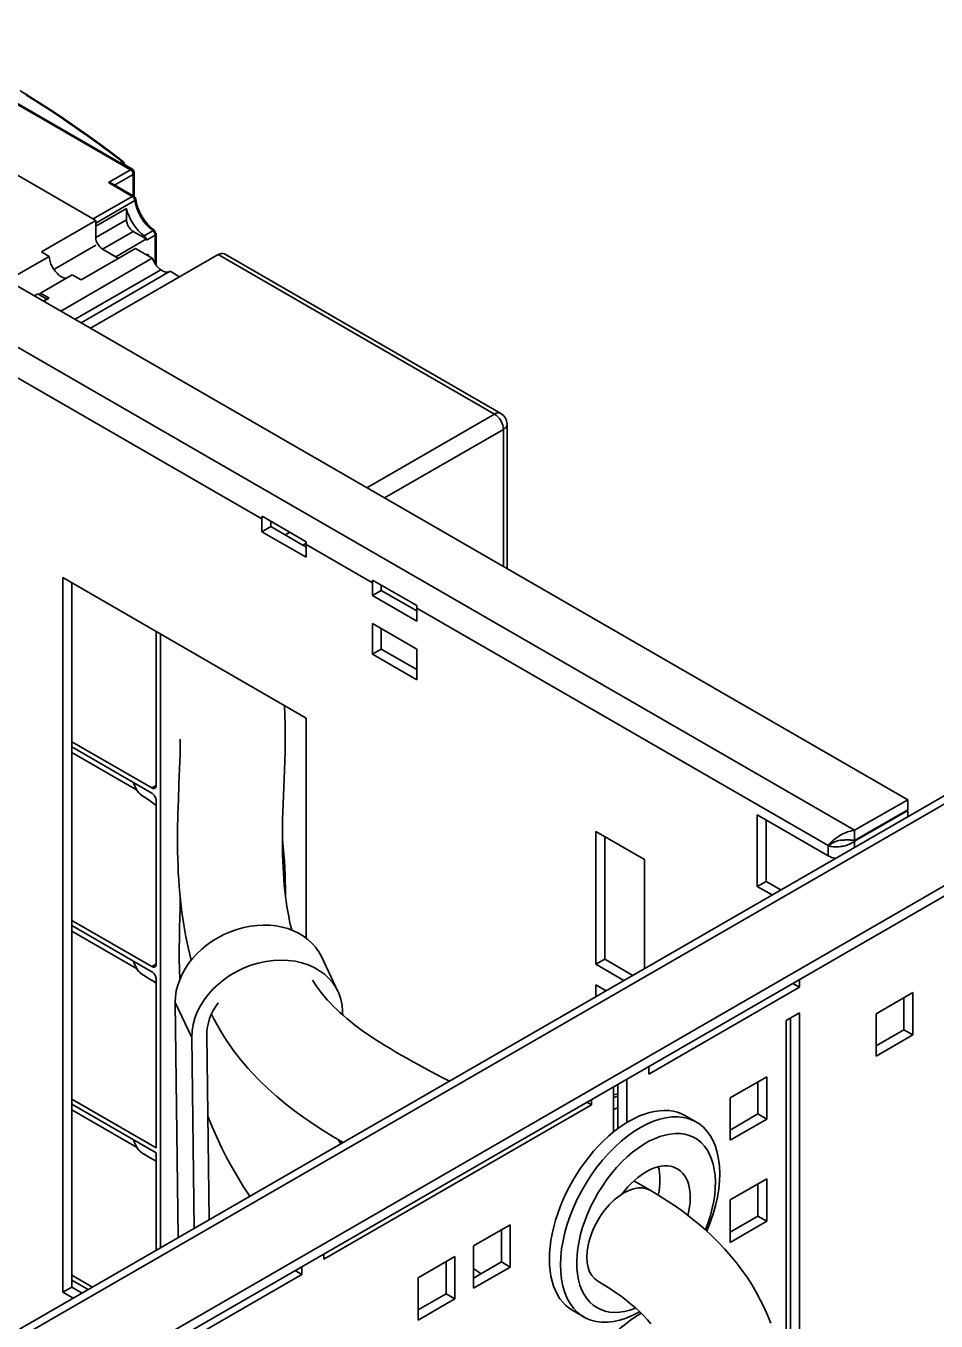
# Model space of a CAD drawing. Header units: millimetres. Extents: x -116965 to 323937, y 291661 to 566926.
# Drawn here: x -23633 to -23390.5, y 326051.8 to 326397.1 of the extents above; entities that cross this region are included whole.
import ezdxf

# ---------------------------------------------------------------- set-up
doc = ezdxf.new("R2010")
doc.units = ezdxf.units.MM
doc.layers.add('Visible Edges(Schneider)', color=7, linetype='Continuous', lineweight=35)
doc.layers.add('Visible Tangent Edges(Schneider)', color=7, linetype='Continuous', lineweight=35)

msp = doc.modelspace()

# ---------------------------------------------------------------- linework, layer by layer
at = {"layer": 'Visible Edges(Schneider)'}
for p, q in [((-23398.060624, 326190.781807), (-24107.524428, 326600.390925)), ((-23614.376481, 326345.202931), (-23714.78354, 326403.172973)), ((-23641.364766, 326379.908695), (-23604.713065, 326358.747826)), ((-23607.297546, 326360.887907), (-23607.824886, 326360.618121)), ((-23607.35145, 326360.496466), (-23604.763366, 326359.002235)), ((-23606.820188, 326360.475427), (-23606.820188, 326360.189741)), ((-23604.178547, 326357.822014), (-23604.178547, 326351.631744)), ((-23604.160149, 326357.957433), (-23604.160149, 326351.61887)), ((-23610.142706, 326355.078492), (-23604.242839, 326351.672202)), ((-23614.376481, 326343.708023), (-23606.190392, 326348.434264)), ((-23606.190392, 326345.370318), (-23606.190392, 326348.434264)), ((-23628.876198, 326336.831515), (-23614.376481, 326345.202931)), ((-23614.376481, 326340.62989), (-23614.376481, 326345.202931)), ((-23600.943952, 326340.300166), (-23604.422707, 326342.308626)), ((-23625.550936, 326332.151335), (-23614.381002, 326338.600298)), ((-23609.077745, 326335.538461), (-23600.887091, 326340.267337)), ((-23600.887091, 326340.267337), (-23600.943952, 326340.300166)), ((-23600.887091, 326340.267337), (-23600.887091, 326339.946545)), ((-23598.285991, 326341.64758), (-23598.285991, 326333.253581)), ((-23626.809036, 326335.638039), (-23635.294795, 326330.738768)), ((-23628.876198, 326336.831515), (-23626.809022, 326335.638031)), ((-23599.313515, 326335.145487), (-23623.709685, 326321.060353)), ((-23618.269596, 326329.346953), (-23603.76988, 326337.718368)), ((-23581.792343, 326336.118386), (-23615.791653, 326316.488875)), ((-23609.077745, 326335.538461), (-23612.613278, 326337.579703)), ((-23608.307142, 326335.098779), (-23612.608756, 326337.582313)), ((-23599.313515, 326335.145487), (-23603.76988, 326337.718368)), ((-23600.297835, 326335.844675), (-23600.769225, 326336.116821)), ((-23600.297835, 326335.713784), (-23600.297835, 326335.844675)), ((-23506.468721, 326293.758447), (-23580.125678, 326336.283483)), ((-23631.988703, 326332.647547), (-23631.988687, 326332.64755)), ((-23618.290127, 326317.93137), (-23594.519709, 326331.655229)), ((-23594.519709, 326331.655229), (-23592.064105, 326330.187981)), ((-23629.114778, 326325.809895), (-23620.629021, 326330.709168)), ((-23620.629021, 326330.709168), (-23618.269596, 326329.346953)), ((-23630.724099, 326325.110127), (-23629.843694, 326325.618429)), ((-23627.461875, 326324.243283), (-23629.843694, 326325.618429)), ((-23626.800155, 326324.473547), (-23629.114778, 326325.809895)), ((-23627.461875, 326324.243283), (-23628.342291, 326323.734989)), ((-23626.800155, 326324.473547), (-23628.210833, 326323.659092)), ((-23504.801706, 326252.408799), (-23504.80203, 326290.87171)), ((-23232.866841, 326281.607036), (-23634.739195, 326049.585925)), ((-23210.677327, 326270.390223), (-23612.549681, 326038.369112)), ((-23210.677327, 326267.668568), (-23612.549681, 326035.647456)), ((-23570.073823, 326266.336291), (-23558.28871, 326259.532152)), ((-23570.123274, 326262.225257), (-23570.123274, 326265.627327)), ((-23567.766251, 326263.586085), (-23570.123274, 326262.225257)), ((-23567.766251, 326265.004013), (-23567.766251, 326263.586085)), ((-23567.766251, 326263.586085), (-23558.338161, 326258.142775)), ((-23558.338161, 326255.421119), (-23570.123274, 326262.225257)), ((-23558.338161, 326258.823188), (-23558.338161, 326255.421119)), ((-23623.156283, 326059.46194), (-23623.156283, 326249.977809)), ((-23623.156283, 326249.977809), (-23558.338161, 326212.555049)), ((-23540.611041, 326249.325945), (-23528.825928, 326242.521807)), ((-23620.79926, 326248.616981), (-23620.79926, 326060.822767)), ((-23540.660491, 326245.214912), (-23540.660491, 326248.616981)), ((-23538.303469, 326246.57574), (-23540.660491, 326245.214912)), ((-23528.875378, 326238.410774), (-23540.660491, 326245.214912)), ((-23538.303469, 326247.993668), (-23538.303469, 326246.57574)), ((-23538.303469, 326246.57574), (-23528.875378, 326241.132429)), ((-23528.875378, 326241.812843), (-23528.875378, 326238.410774)), ((-23598.291117, 326194.592931), (-23598.291463, 326235.622098)), ((-23597.112952, 326234.941685), (-23597.111571, 326071.310243)), ((-23540.660491, 326229.565394), (-23540.660491, 326237.73036)), ((-23540.660491, 326237.73036), (-23528.875378, 326230.926222)), ((-23538.303469, 326236.369532), (-23538.303469, 326230.926222)), ((-23538.303469, 326230.926222), (-23540.660491, 326229.565394)), ((-23528.875378, 326222.761256), (-23540.660491, 326229.565394)), ((-23538.303469, 326230.926222), (-23528.875378, 326225.482911)), ((-23528.875378, 326230.926222), (-23528.875378, 326222.761256)), ((-23558.338161, 326212.555049), (-23558.338161, 326153.914545)), ((-23620.79926, 326206.226933), (-23599.469617, 326193.912498)), ((-23599.469605, 326192.551663), (-23620.79926, 326204.866105)), ((-23603.534467, 326193.412335), (-23620.79926, 326203.380106)), ((-23601.768136, 326191.657391), (-23601.650285, 326191.58935)), ((-23598.290715, 326146.963732), (-23598.291082, 326190.510428)), ((-23412.202759, 326182.616841), (-23398.060624, 326190.781807)), ((-23398.060624, 326190.781807), (-23398.060624, 326188.060151)), ((-23438.130008, 326167.647737), (-23438.130008, 326186.699324)), ((-23438.130008, 326186.699324), (-23419.273827, 326175.812703)), ((-23398.060624, 326188.060151), (-23412.202759, 326179.895186)), ((-23412.202759, 326179.759103), (-23398.060624, 326187.924069)), ((-23398.178475, 326187.99211), (-23398.060624, 326187.924069)), ((-23398.060624, 326187.924069), (-23398.060624, 326186.232361)), ((-23435.772986, 326185.338496), (-23435.772986, 326169.008564)), ((-23481.145671, 326146.895115), (-23481.145671, 326182.276634)), ((-23481.145671, 326182.276634), (-23468.182046, 326174.792082)), ((-23478.788648, 326180.915806), (-23478.788648, 326148.255943)), ((-23412.530366, 326179.948253), (-23412.20276, 326179.75911)), ((-23412.202759, 326182.616841), (-23412.202759, 326179.895186)), ((-23419.273827, 326178.534358), (-23417.989354, 326179.275949)), ((-23468.182046, 326174.792082), (-23468.182046, 326145.747739)), ((-23438.130008, 326167.647737), (-23435.772986, 326169.008564)), ((-23434.190073, 326165.373014), (-23438.130008, 326167.647737)), ((-23435.772986, 326169.008564), (-23431.83305, 326166.733842)), ((-23620.79926, 326158.597966), (-23599.469215, 326146.283298)), ((-23599.469203, 326144.922464), (-23620.79926, 326157.237138)), ((-23603.534519, 326145.782927), (-23620.79926, 326155.750817)), ((-23549.871613, 326139.632364), (-23554.264501, 326148.947442)), ((-23478.788648, 326148.255943), (-23481.145671, 326146.895115)), ((-23473.670202, 326142.579151), (-23481.145671, 326146.895115)), ((-23478.788648, 326148.255943), (-23471.313179, 326143.939979)), ((-23601.768214, 326144.027981), (-23601.650363, 326143.959939)), ((-23598.290302, 326097.973699), (-23598.290681, 326142.881229)), ((-23428.701918, 326141.792012), (-23426.934151, 326140.771391)), ((-23426.934151, 326142.812632), (-23426.934151, 326140.771391)), ((-23481.145671, 326138.263187), (-23481.145671, 326141.451805)), ((-23481.145671, 326141.451805), (-23478.384247, 326139.857496)), ((-23478.788648, 326140.090977), (-23478.788648, 326139.624015)), ((-23426.934151, 326140.771391), (-23467.003535, 326117.637321)), ((-23406.48698, 326133.729108), (-23396.705336, 326139.376543)), ((-23396.705336, 326139.376543), (-23396.705336, 326128.081673)), ((-23593.203122, 326136.698121), (-23592.407368, 326074.026216)), ((-23399.062358, 326129.442501), (-23399.062358, 326138.015715)), ((-23548.623151, 326134.308381), (-23548.611506, 326133.392404)), ((-23430.469685, 326131.926011), (-23426.934151, 326133.967253)), ((-23430.469685, 326035.987663), (-23430.469685, 326131.926011)), ((-23429.291173, 326039.389732), (-23429.291173, 326132.606425)), ((-23426.934151, 326133.967253), (-23426.934151, 326038.028905)), ((-23406.48698, 326122.434239), (-23406.48698, 326133.729108)), ((-23584.164696, 326078.785125), (-23584.791131, 326128.055471)), ((-23406.48698, 326125.155894), (-23399.062358, 326129.442501)), ((-23396.705336, 326128.081673), (-23406.48698, 326122.434239)), ((-23399.062358, 326129.442501), (-23396.705336, 326128.081673)), ((-23588.163863, 326076.476205), (-23588.810234, 326127.383042)), ((-23467.003535, 326117.637321), (-23467.003535, 326119.678563)), ((-23476.431625, 326102.200696), (-23476.431625, 326114.235252)), ((-23475.253114, 326103.111226), (-23475.253114, 326114.915666)), ((-23472.896092, 326116.276494), (-23472.896092, 326104.700007)), ((-23445.377853, 326111.275452), (-23435.596209, 326116.922887)), ((-23437.953231, 326106.988845), (-23437.953231, 326115.562059)), ((-23435.596209, 326116.922887), (-23435.596209, 326105.628017)), ((-23620.79926, 326110.968999), (-23598.290302, 326097.973699)), ((-23482.324182, 326110.833183), (-23482.324182, 326109.435764)), ((-23476.431625, 326112.070414), (-23475.253114, 326112.36664)), ((-23445.377853, 326099.980583), (-23445.377853, 326111.275452)), ((-23598.29029, 326096.612864), (-23620.79926, 326109.608171)), ((-23603.534489, 326098.154218), (-23620.79926, 326108.122038)), ((-23482.324182, 326109.435764), (-23553.624116, 326068.270728)), ((-23483.534382, 326110.134474), (-23482.324182, 326109.435764)), ((-23454.360558, 326104.834496), (-23457.306836, 326106.53553)), ((-23445.377853, 326102.702238), (-23437.953231, 326106.988845)), ((-23435.596209, 326105.628017), (-23445.377853, 326099.980583)), ((-23437.953231, 326106.988845), (-23435.596209, 326105.628017)), ((-23549.819755, 326100.149502), (-23549.059313, 326099.053262)), ((-23601.768168, 326096.399273), (-23601.650317, 326096.331232)), ((-23598.290071, 326070.629836), (-23598.29029, 326096.612864)), ((-23471.027712, 326089.143294), (-23466.68474, 326086.635878)), ((-23445.377853, 326084.058899), (-23435.596209, 326089.706334)), ((-23437.953231, 326079.772292), (-23437.953231, 326088.345506)), ((-23435.596209, 326089.706334), (-23435.596209, 326078.411465)), ((-23445.377853, 326072.76403), (-23445.377853, 326084.058899)), ((-23445.377853, 326075.485685), (-23437.953231, 326079.772292)), ((-23437.953231, 326079.772292), (-23435.596209, 326078.411465)), ((-23513.731508, 326071.811451), (-23503.949864, 326077.458885)), ((-23506.306887, 326067.524844), (-23506.306887, 326076.098058)), ((-23503.949864, 326077.458885), (-23503.949864, 326066.164016)), ((-23435.596209, 326078.411465), (-23445.377853, 326072.76403)), ((-23553.624116, 326068.270728), (-23553.624116, 326069.668147)), ((-23513.731508, 326060.516581), (-23513.731508, 326071.811451)), ((-23559.516672, 326066.266078), (-23559.516672, 326064.224837)), ((-23528.462899, 326063.306278), (-23518.681256, 326068.953713)), ((-23521.038278, 326059.019671), (-23521.038278, 326067.592885)), ((-23518.681256, 326068.953713), (-23518.681256, 326057.658843)), ((-23513.73151, 326065.818731), (-23511.710597, 326064.405039)), ((-23513.731508, 326063.238237), (-23506.306887, 326067.524844)), ((-23503.949864, 326066.164016), (-23513.731508, 326060.516581)), ((-23506.306887, 326067.524844), (-23503.949864, 326066.164016)), ((-23559.516672, 326064.224837), (-23627.870328, 326024.760835)), ((-23620.79926, 326064.020445), (-23615.268512, 326060.827329)), ((-23616.447035, 326060.146908), (-23620.79926, 326062.659617)), ((-23561.284439, 326065.245457), (-23559.516672, 326064.224837)), ((-23528.462899, 326052.011409), (-23528.462899, 326063.306278)), ((-23620.79926, 326060.822767), (-23623.156283, 326059.46194)), ((-23620.394859, 326057.867631), (-23623.156283, 326059.46194)), ((-23620.79926, 326060.822767), (-23618.037836, 326059.228459)), ((-23528.462899, 326054.733064), (-23521.038278, 326059.019671)), ((-23521.038278, 326059.019671), (-23518.681256, 326057.658843)), ((-23518.681256, 326057.658843), (-23528.462899, 326052.011409)), ((-23484.360558, 326052.872972), (-23487.306836, 326054.574006))]:
    msp.add_line(p, q, dxfattribs=at)
at = {"layer": 'Visible Edges(Schneider)', "flags": 128}
for points in [[(-23634.490328, 326379.842244), (-23634.05374, 326379.494474), (-23633.615973, 326379.195755), (-23633.184577, 326378.950225), (-23632.765881, 326378.760876)], [(-23632.726474, 326378.741752), (-23632.734716, 326378.746666), (-23632.743204, 326378.75121), (-23632.751943, 326378.755386), (-23632.760939, 326378.759184), (-23632.770194, 326378.762601), (-23632.779719, 326378.76564), (-23632.789506, 326378.7683), (-23632.799572, 326378.770575), (-23632.809938, 326378.772407), (-23632.820617, 326378.773731), (-23632.831579, 326378.774558), (-23632.842797, 326378.77489), (-23632.854249, 326378.77472), (-23632.865898, 326378.774061), (-23632.877724, 326378.772914), (-23632.889697, 326378.771281), (-23632.901789, 326378.769165), (-23632.913977, 326378.766565), (-23632.926221, 326378.763499), (-23632.938511, 326378.759946), (-23632.950806, 326378.755929), (-23632.963083, 326378.751447), (-23632.975314, 326378.746498), (-23632.987471, 326378.741084)], [(-23632.726668, 326378.74139), (-23629.340329, 326376.584253), (-23626.002177, 326374.404525), (-23622.712762, 326372.202548), (-23619.472616, 326369.978689), (-23616.282276, 326367.733309), (-23613.142263, 326365.466768), (-23610.053087, 326363.179431), (-23607.015266, 326360.871674)], [(-23607.558682, 326360.580349), (-23607.568823, 326360.583043), (-23607.578975, 326360.585621), (-23607.589154, 326360.588092), (-23607.599365, 326360.590451), (-23607.609627, 326360.592709), (-23607.619941, 326360.594874), (-23607.630318, 326360.596946), (-23607.640773, 326360.598933), (-23607.651315, 326360.600834), (-23607.661953, 326360.602655), (-23607.672692, 326360.60439), (-23607.683547, 326360.606037), (-23607.694527, 326360.607594), (-23607.705634, 326360.609069), (-23607.716888, 326360.61044), (-23607.728292, 326360.611723), (-23607.739855, 326360.612902), (-23607.751574, 326360.613984), (-23607.763443, 326360.614964), (-23607.775458, 326360.615834), (-23607.787613, 326360.61659), (-23607.799906, 326360.617224), (-23607.812336, 326360.617737), (-23607.824887, 326360.618118)], [(-23607.35141, 326360.496538), (-23607.358696, 326360.500679), (-23607.366102, 326360.504774), (-23607.37363, 326360.508821), (-23607.381278, 326360.512815), (-23607.389055, 326360.516754), (-23607.396954, 326360.520646), (-23607.404978, 326360.524481), (-23607.413127, 326360.528264), (-23607.421402, 326360.531997), (-23607.429797, 326360.535669), (-23607.438314, 326360.539289), (-23607.446945, 326360.542845), (-23607.455692, 326360.546344), (-23607.464546, 326360.549775), (-23607.473512, 326360.553147), (-23607.482585, 326360.556452), (-23607.491764, 326360.559688), (-23607.501037, 326360.562861), (-23607.510416, 326360.56596), (-23607.519885, 326360.568987), (-23607.529452, 326360.571941), (-23607.539104, 326360.57482), (-23607.548851, 326360.577625), (-23607.558682, 326360.580349)], [(-23604.763374, 326359.002237), (-23604.521462, 326358.810574), (-23604.330394, 326358.555285), (-23604.205035, 326358.262253), (-23604.16016, 326357.957437)], [(-23604.178547, 326357.822013), (-23604.222023, 326358.116664), (-23604.324682, 326358.354853), (-23604.479625, 326358.562849), (-23604.713065, 326358.747824)], [(-23611.022285, 326355.304482), (-23610.979312, 326355.302941), (-23610.936761, 326355.300605), (-23610.894642, 326355.297487), (-23610.852984, 326355.293604), (-23610.811804, 326355.288971), (-23610.771115, 326355.283609), (-23610.730935, 326355.277535), (-23610.691292, 326355.270766), (-23610.652194, 326355.263312), (-23610.613657, 326355.255196), (-23610.575708, 326355.246439), (-23610.538361, 326355.237043), (-23610.501637, 326355.227034), (-23610.46555, 326355.216426), (-23610.430108, 326355.20521), (-23610.395331, 326355.193411), (-23610.361231, 326355.181024), (-23610.32782, 326355.168061), (-23610.295123, 326355.154523), (-23610.263136, 326355.140423), (-23610.231891, 326355.125758), (-23610.201391, 326355.110549), (-23610.171655, 326355.094796), (-23610.142697, 326355.078505)], [(-23603.71691, 326350.877344), (-23603.77827, 326351.119138), (-23603.881777, 326351.324068), (-23604.029072, 326351.507448), (-23604.242841, 326351.672202)], [(-23598.741469, 326342.522662), (-23599.188018, 326342.860947), (-23599.631088, 326343.239543), (-23600.066948, 326343.655863), (-23600.491889, 326344.107195), (-23600.902591, 326344.590205), (-23601.295894, 326345.10137), (-23601.668646, 326345.637119), (-23602.018072, 326346.193545), (-23602.341686, 326346.766515), (-23602.637023, 326347.351897), (-23602.901925, 326347.945378), (-23603.134693, 326348.542506), (-23603.3337, 326349.138803), (-23603.497527, 326349.729753), (-23603.625468, 326350.310782), (-23603.71691, 326350.877344)], [(-23598.530072, 326341.987786), (-23598.530662, 326341.997328), (-23598.531589, 326342.006753), (-23598.532864, 326342.016094), (-23598.534489, 326342.025344), (-23598.536478, 326342.034526), (-23598.538827, 326342.043643), (-23598.541558, 326342.052714), (-23598.544666, 326342.061737), (-23598.548167, 326342.070734), (-23598.552027, 326342.07966), (-23598.556236, 326342.088494), (-23598.560771, 326342.097206), (-23598.565599, 326342.105748), (-23598.570707, 326342.114103), (-23598.576062, 326342.122217), (-23598.581654, 326342.130079), (-23598.587453, 326342.137645), (-23598.593466, 326342.144932), (-23598.599704, 326342.15194), (-23598.606172, 326342.158692), (-23598.612882, 326342.165194), (-23598.619833, 326342.171452), (-23598.627037, 326342.17748), (-23598.6345, 326342.183294)], [(-23627.514951, 326324.060855), (-23627.51263, 326324.068314), (-23627.510315, 326324.075783), (-23627.508011, 326324.083258), (-23627.505718, 326324.090753), (-23627.503436, 326324.09826), (-23627.501161, 326324.105778), (-23627.498896, 326324.113308), (-23627.496642, 326324.120858), (-23627.494395, 326324.128411), (-23627.492158, 326324.135977), (-23627.489933, 326324.143563), (-23627.487718, 326324.151155), (-23627.48551, 326324.158763), (-23627.483313, 326324.166384), (-23627.481127, 326324.174018), (-23627.478946, 326324.181662), (-23627.476777, 326324.189319), (-23627.474619, 326324.196989), (-23627.472473, 326324.204672), (-23627.470332, 326324.212371), (-23627.468202, 326324.220077), (-23627.466083, 326324.227802), (-23627.463976, 326324.23554), (-23627.461874, 326324.243281)], [(-23564.088182, 326215.874799), (-23563.986378, 326213.348074), (-23563.928171, 326210.840044), (-23563.908086, 326208.354335), (-23563.920618, 326205.894647), (-23563.960191, 326203.46451), (-23564.021332, 326201.06755), (-23564.098489, 326198.707337), (-23564.186154, 326196.387518), (-23564.278844, 326194.111727), (-23564.370937, 326191.883466), (-23564.456995, 326189.706449), (-23564.53114, 326187.588533), (-23564.589831, 326185.537784), (-23564.632079, 326183.55088), (-23564.656884, 326181.624141), (-23564.663245, 326179.753888), (-23564.650185, 326177.936533), (-23564.616794, 326176.168448), (-23564.562025, 326174.445929), (-23564.486363, 326172.768072), (-23564.391426, 326171.136437), (-23564.277562, 326169.550302), (-23564.145098, 326168.009012), (-23563.994538, 326166.511964), (-23563.826085, 326165.058417), (-23563.640234, 326163.647775), (-23563.437323, 326162.279428), (-23563.217822, 326160.952688), (-23562.982159, 326159.666686), (-23562.730717, 326158.420369), (-23562.463899, 326157.212675), (-23562.182043, 326156.042526)], [(-23591.873869, 326206.942051), (-23591.941068, 326203.001849), (-23592.064395, 326198.989217), (-23592.217562, 326194.932622), (-23592.37436, 326190.86059), (-23592.508578, 326186.801698), (-23592.593973, 326182.784388), (-23592.610202, 326180.800254), (-23592.605549, 326178.839338), (-23592.581093, 326176.907505), (-23592.536676, 326175.004431), (-23592.472118, 326173.129389), (-23592.387285, 326171.281886), (-23592.281929, 326169.461235), (-23592.155893, 326167.666954), (-23592.00902, 326165.898357), (-23591.841174, 326164.15495), (-23591.652064, 326162.436019), (-23591.441622, 326160.74098), (-23591.209488, 326159.069263), (-23590.955416, 326157.420334), (-23590.67918, 326155.793961), (-23590.380533, 326154.189923), (-23590.05934, 326152.607883), (-23589.715287, 326151.047554), (-23589.348216, 326149.508665), (-23588.957903, 326147.990982)], [(-23601.650274, 326191.589368), (-23600.674333, 326190.99593), (-23599.795172, 326190.401745), (-23599.003744, 326189.806483), (-23598.291069, 326189.209825)], [(-23564.663493, 326180.103992), (-23564.431348, 326178.177084), (-23564.250217, 326176.272011), (-23564.113223, 326174.39124), (-23564.011284, 326172.538247), (-23563.939342, 326170.714293), (-23563.894003, 326168.919416), (-23563.871919, 326167.15368), (-23563.869794, 326165.417118)], [(-23419.273827, 326178.534363), (-23419.118576, 326178.721112), (-23418.948307, 326178.915307), (-23418.762935, 326179.115945), (-23418.562518, 326179.321902), (-23418.347959, 326179.531279), (-23418.119582, 326179.742827), (-23417.877559, 326179.95554), (-23417.622069, 326180.168329), (-23417.353283, 326180.380163), (-23417.071375, 326180.58998), (-23416.776717, 326180.796613), (-23416.471259, 326180.997886), (-23416.155808, 326181.19254), (-23415.830803, 326181.379649), (-23415.49668, 326181.558261), (-23415.153874, 326181.727399), (-23414.80282, 326181.886163), (-23414.44408, 326182.03351), (-23414.079576, 326182.167996), (-23413.71027, 326182.288659), (-23413.336737, 326182.394733), (-23412.96037, 326182.48525), (-23412.582186, 326182.559504), (-23412.20276, 326182.616835)], [(-23412.20276, 326179.75911), (-23412.441996, 326179.578626), (-23412.694838, 326179.407847), (-23412.960406, 326179.247034), (-23413.237826, 326179.09647), (-23413.526217, 326178.956443), (-23413.824706, 326178.827208), (-23414.131513, 326178.709412), (-23414.444528, 326178.603604), (-23414.762713, 326178.509824), (-23415.085033, 326178.428134), (-23415.410453, 326178.358597), (-23415.737939, 326178.301278), (-23416.06562, 326178.256338), (-23416.391167, 326178.223833), (-23416.713533, 326178.203611), (-23417.031686, 326178.195471), (-23417.344595, 326178.199236), (-23417.651228, 326178.21473), (-23417.949912, 326178.241724), (-23418.238479, 326178.279757), (-23418.516028, 326178.328428), (-23418.781684, 326178.387343), (-23419.034575, 326178.456111), (-23419.273827, 326178.534363)], [(-23415.929824, 326179.958456), (-23416.474171, 326179.874821), (-23417.006923, 326179.725674), (-23417.515639, 326179.521301), (-23417.989354, 326179.275954)], [(-23415.929827, 326179.95854), (-23415.922575, 326179.959151), (-23415.915304, 326179.959765), (-23415.908015, 326179.96038), (-23415.900709, 326179.960996), (-23415.893383, 326179.961613), (-23415.886039, 326179.962232), (-23415.878676, 326179.962826), (-23415.871295, 326179.963448), (-23415.863896, 326179.964044), (-23415.856477, 326179.964668), (-23415.84904, 326179.965267), (-23415.841585, 326179.965867), (-23415.834111, 326179.966469), (-23415.826618, 326179.967071), (-23415.819105, 326179.967649), (-23415.811575, 326179.968254), (-23415.804025, 326179.968861), (-23415.796456, 326179.969442), (-23415.788867, 326179.970025), (-23415.781259, 326179.970633), (-23415.77363, 326179.971217), (-23415.765981, 326179.9718), (-23415.758311, 326179.972359), (-23415.750619, 326179.972944)], [(-23412.20276, 326179.895196), (-23412.361677, 326179.922422), (-23412.520204, 326179.946784), (-23412.678307, 326179.968338), (-23412.835959, 326179.987217), (-23412.993127, 326180.003505), (-23413.149783, 326180.017308), (-23413.305894, 326180.028708), (-23413.461434, 326180.037839), (-23413.616258, 326180.044786), (-23413.769686, 326180.049654), (-23413.9216, 326180.052545), (-23414.071989, 326180.053605), (-23414.220839, 326180.052984), (-23414.368138, 326180.050805), (-23414.513874, 326180.047187), (-23414.658032, 326180.042307), (-23414.800603, 326180.036235), (-23414.94157, 326180.02917), (-23415.080925, 326180.021182), (-23415.218654, 326180.012472), (-23415.354741, 326180.00311), (-23415.489003, 326179.993292), (-23415.620966, 326179.983186), (-23415.750619, 326179.972944)], [(-23591.868092, 326164.418848), (-23591.917578, 326161.883006), (-23591.981607, 326159.270452), (-23592.048008, 326156.597246), (-23592.104642, 326153.879428), (-23592.139416, 326151.133065), (-23592.140136, 326148.374127), (-23592.094662, 326145.618654), (-23591.990857, 326142.882739)], [(-23601.650342, 326143.959947), (-23600.719166, 326143.411418), (-23599.849693, 326142.877775), (-23599.040631, 326142.359815), (-23598.290653, 326141.858409)], [(-23556.665504, 326142.692354), (-23555.420857, 326140.837596), (-23554.075305, 326139.059525), (-23552.617811, 326137.342606), (-23551.84368, 326136.502302), (-23551.037473, 326135.671615), (-23550.197795, 326134.848546), (-23549.323343, 326134.031278), (-23548.412702, 326133.217877), (-23547.464364, 326132.407475), (-23546.477588, 326131.599771), (-23545.452082, 326130.793898), (-23544.387419, 326129.989218), (-23543.283307, 326129.184915), (-23542.13934, 326128.380314), (-23540.955182, 326127.574622), (-23539.730496, 326126.767074), (-23538.464922, 326125.95697), (-23537.158077, 326125.143596), (-23535.80985, 326124.326211), (-23534.420802, 326123.504284), (-23532.991293, 326122.676932), (-23531.521639, 326121.843117), (-23530.012197, 326121.002035), (-23528.463283, 326120.152725), (-23526.875235, 326119.294265), (-23525.248389, 326118.42576), (-23523.583083, 326117.546315), (-23521.879653, 326116.654931), (-23520.138415, 326115.750698)], [(-23583.566028, 326133.597986), (-23582.819995, 326132.148579), (-23582.044561, 326130.726011), (-23581.240084, 326129.330436), (-23580.406835, 326127.962115), (-23579.545151, 326126.621112), (-23578.655549, 326125.307856), (-23577.739378, 326124.022814), (-23576.797492, 326122.765623), (-23575.830811, 326121.535879), (-23574.840192, 326120.333013), (-23573.826487, 326119.156686), (-23572.790596, 326118.006381), (-23570.655763, 326115.782014), (-23568.442593, 326113.656343), (-23566.158143, 326111.625632), (-23563.809092, 326109.682677), (-23561.398607, 326107.8182), (-23558.929071, 326106.023659), (-23556.40271, 326104.290505), (-23553.821952, 326102.610118), (-23551.189066, 326100.973947), (-23548.505223, 326099.373114)], [(-23584.516007, 326106.416499), (-23583.379323, 326103.596669), (-23582.165876, 326100.819186), (-23580.876317, 326098.084296), (-23579.511883, 326095.392012), (-23578.073878, 326092.741893), (-23576.563582, 326090.133511), (-23574.982232, 326087.566334), (-23573.331087, 326085.039946)], [(-23601.65033, 326096.331246), (-23600.766809, 326095.821806), (-23599.912509, 326095.330432), (-23599.087072, 326094.856863), (-23598.290283, 326094.400704)], [(-23592.629039, 326091.485376), (-23592.638727, 326089.857706), (-23592.587657, 326088.222806)], [(-23466.684748, 326086.635873), (-23464.363839, 326085.254445), (-23462.114658, 326083.831136), (-23459.937453, 326082.365754), (-23457.832471, 326080.857999), (-23455.800026, 326079.307663), (-23453.840321, 326077.714423), (-23451.953761, 326076.078018), (-23450.141244, 326074.398656), (-23448.403692, 326072.67687), (-23446.742118, 326070.913269), (-23445.157486, 326069.108568), (-23443.650764, 326067.263271), (-23442.223706, 326065.377873), (-23440.877704, 326063.453957), (-23439.613029, 326061.493728), (-23438.429995, 326059.499628), (-23437.328872, 326057.473757), (-23436.309952, 326055.418622), (-23435.373528, 326053.336362), (-23434.519914, 326051.229315)], [(-23480.654731, 326062.439127), (-23478.97868, 326061.441713), (-23477.386068, 326060.434228), (-23475.874896, 326059.417594), (-23474.443184, 326058.392538), (-23473.088911, 326057.359941), (-23471.810164, 326056.320648), (-23470.604899, 326055.275424), (-23469.471115, 326054.225138), (-23468.406856, 326053.170609), (-23467.410123, 326052.112628), (-23466.478734, 326051.052115)]]:
    msp.add_lwpolyline(points, dxfattribs=at)
at = {"layer": 'Visible Edges(Schneider)'}
for centre, radius, start, end in [((-23607.320188, 326360.475427), 0.5, 0.00000085, 52.42028094), ((-23508.135364, 326290.871682), 3.333333, 0.00048329, 60.00048329)]:
    msp.add_arc(centre, radius, start, end, dxfattribs=at)
for centre, major_axis, ratio, start_param, end_param in [((-23600.887091, 326347.071475), (-3.891667, 6.740564), 0.5773502692, 1.0560477409, 2.2420950888), ((-23604.422625, 326344.34982), (1.25, -2.165064), 0.5773502692, 3.9270509629, 5.4977404898), ((-23599.223758, 326341.843072), (0.482288, 0.67959), 0.5078636991, 5.5487052573, 7.1194801026), ((-23599.237175, 326341.715621), (0.5, -0.866025), 0.5773502692, 0.7853981637, 2.2420950887), ((-23599.119324, 326341.64758), (0.833333, 0), 0.577350269, 5.4977871436, 7.0685834704), ((-23612.613278, 326339.620944), (-1.25, 2.165064), 0.5773502692, 0.7923842594, 2.3561944905), ((-23601.594198, 326340.354794), (-0.5, 0.866025), 0.5773502692, 4.3307612079, 5.3836877423), ((-23623.57294, 326333.973794), (2.291667, -3.969283), 0.5773502692, 3.9815605712, 5.3093642017), ((-23600.76924, 326335.572482), (0.333333, 0.57735), 0.5773502694, 5.4978385159, 7.2869746759), ((-23596.69862, 326335.203044), (2.083257, -3.608306), 0.5773502692, 4.405771744, 5.367988883), ((-23581.79232, 326333.396717), (1.666642, 2.886765), 0.5773558925, 0, 0.7853932934), ((-23596.698611, 326335.203121), (2.083308, -3.608395), 0.5773502692, 5.367988883, 6.236189488), ((-23623.57294, 326333.973794), (2.291667, -3.969283), 0.5773502692, 5.3093642017, 5.9292312743), ((-23632.058713, 326329.074531), (2.291667, -3.969283), 0.5773502692, 0.1644565545, 0.3539568028), ((-23566.58774, 326267.668568), (2.5, 4.330127), 0.5773502692, 2.188746411, 2.3561944902), ((-23554.802627, 326260.86443), (-2.5, -4.330127), 0.5773502692, 5.3303390646, 5.4977871438), ((-23537.124957, 326250.658223), (2.5, 4.330127), 0.5773502692, 2.188746411, 2.3561944902), ((-23525.339844, 326243.854084), (-2.5, -4.330127), 0.5773502692, 5.3303390646, 5.4977871438), ((-23594.783168, 326203.755785), (-6.984967, -12.098394), 0.5773520644, 5.7521799842, 6.2831853072), ((-23599.469628, 326195.273332), (0.833333, -1.443376), 0.5773502692, 5.4977968837, 7.0685932105), ((-23599.469594, 326191.190829), (-0.833333, 1.443376), 0.5773502692, 3.9270005569, 5.4977968837), ((-23415.738293, 326177.853944), (5, 0), 0.5773502692, 3.926990817, 4.3911993717), ((-23573.10762, 326140.061236), (18.843118, 8.886206), 0.786228115, 0, 2.7972361278), ((-23568.714732, 326130.746157), (-18.843118, -8.886206), 0.786228115, 2.8090002906, 5.9388287814), ((-23594.783168, 326156.126329), (-6.985046, -12.098348), 0.577347737, 5.7521239258, 6.2831853072), ((-23599.469226, 326147.644133), (0.833333, -1.443376), 0.5773502692, 5.4977968837, 7.0685932105), ((-23599.469192, 326143.56163), (-0.833333, 1.443376), 0.5773502692, 3.9270005569, 5.4977968837), ((-23568.714732, 326130.746157), (-15.074495, -7.108965), 0.786228115, 5.3051040669, 5.9388431622), ((-23472.306836, 326080.554768), (-15, -25.980762), 0.5773502692, 3.1415926536, 6.2831853072), ((-23469.360558, 326078.853734), (-15, -25.980762), 0.5773502692, 1.778829143, 7.061204196), ((-23477.020881, 326083.276423), (15, 25.980762), 0.5773502692, 0.7019680768, 0.7576168121), ((-23467.777184, 326077.939572), (-13.060771, -22.621919), 0.5773502692, 1.8143449642, 6.9167958131), ((-23594.783168, 326108.497648), (-6.985, -12.098375), 0.5773502706, 5.7521567465, 6.2831853072), ((-23467.777184, 326077.939572), (8.333333, 14.433757), 0.5773502692, 5.1669092809, 7.6478625365), ((-23475.84237, 326082.59601), (-8.333333, -14.433757), 0.5773502692, 2.0746203936, 2.6364741332), ((-23469.360558, 326029.183525), (-15, -25.980762), 0.5773502692, 3.913532157, 7.0745024022)]:
    msp.add_ellipse(centre, major_axis=major_axis, ratio=ratio, start_param=start_param, end_param=end_param, dxfattribs=at)
at = {"layer": 'Visible Tangent Edges(Schneider)'}
for p, q in [((-24121.666563, 326592.225959), (-23412.202759, 326182.616841)), ((-23641.781433, 326379.867421), (-23605.129732, 326358.706552)), ((-23570.123274, 326265.627327), (-23764.577639, 326377.895606)), ((-23607.824886, 326360.618121), (-23604.997945, 326358.985986)), ((-23605.129732, 326358.706552), (-23611.022288, 326355.304483)), ((-23609.363997, 326354.628904), (-23604.422625, 326357.481807)), ((-23605.061758, 326358.949143), (-23604.997945, 326358.985986)), ((-23604.422625, 326357.481807), (-23604.422625, 326351.776002)), ((-23611.022288, 326355.304483), (-23604.659506, 326351.630928)), ((-23604.659506, 326351.630928), (-23615.084803, 326345.61188)), ((-23603.961657, 326350.543222), (-23614.376481, 326344.53022)), ((-23606.190392, 326345.370318), (-23614.376481, 326340.6442)), ((-23612.613278, 326337.579703), (-23604.422652, 326342.308595)), ((-23601.513692, 326341.119501), (-23599.15667, 326342.480329)), ((-23598.530068, 326341.307373), (-23598.530068, 326341.987787)), ((-23600.887091, 326339.946545), (-23598.530068, 326341.307373)), ((-23598.530068, 326341.307373), (-23598.530068, 326333.595669)), ((-23581.792343, 326336.118386), (-23508.135387, 326293.59335)), ((-23597.079955, 326332.049881), (-23619.912028, 326318.867774)), ((-23508.135387, 326293.59335), (-23542.135414, 326273.963426)), ((-23537.421369, 326271.24177), (-23505.778341, 326289.510881)), ((-23505.778341, 326289.510881), (-23505.778033, 326252.972482)), ((-23229.533508, 326281.276844), (-23631.405862, 326049.255733)), ((-23562.709911, 326262.084734), (-23563.937873, 326261.37577)), ((-23559.223828, 326258.654115), (-23558.325714, 326259.172641)), ((-23540.660491, 326248.616981), (-23558.338161, 326258.823188)), ((-23419.273827, 326178.534358), (-23528.875378, 326241.812843)), ((-23598.291117, 326194.592905), (-23599.469617, 326193.912498)), ((-23412.202759, 326179.759103), (-23412.202759, 326178.067396)), ((-23419.273827, 326175.812703), (-23419.273827, 326178.534358)), ((-23598.290715, 326146.963706), (-23599.469215, 326146.283298)), ((-23588.810234, 326127.383042), (-23593.203122, 326136.698121))]:
    msp.add_line(p, q, dxfattribs=at)
at = {"layer": 'Visible Tangent Edges(Schneider)', "flags": 128}
for points in [[(-23606.966513, 326360.274221), (-23606.966469, 326360.303233), (-23606.968067, 326360.332824), (-23606.97124, 326360.362824), (-23606.975918, 326360.393064), (-23606.982021, 326360.423367), (-23606.989489, 326360.45357), (-23606.998242, 326360.483502), (-23607.008216, 326360.512984), (-23607.019287, 326360.541892), (-23607.031372, 326360.570212), (-23607.044454, 326360.597926), (-23607.058526, 326360.625024), (-23607.073564, 326360.651492), (-23607.089557, 326360.677318), (-23607.106478, 326360.702492), (-23607.124317, 326360.727002), (-23607.143024, 326360.750774), (-23607.162575, 326360.77369), (-23607.182966, 326360.795663), (-23607.204202, 326360.816587), (-23607.226284, 326360.836376), (-23607.24922, 326360.854933), (-23607.273008, 326360.872164), (-23607.297653, 326360.887976)], [(-23604.997947, 326358.985983), (-23604.984505, 326358.978404), (-23604.971074, 326358.970539), (-23604.957657, 326358.962391), (-23604.944257, 326358.95396), (-23604.930883, 326358.945258), (-23604.917533, 326358.936286), (-23604.904212, 326358.927044), (-23604.890933, 326358.917534), (-23604.87769, 326358.907773), (-23604.864498, 326358.897743), (-23604.851349, 326358.887471), (-23604.838263, 326358.876938), (-23604.825229, 326358.866168), (-23604.812264, 326358.855146), (-23604.799367, 326358.843891), (-23604.786549, 326358.83239), (-23604.773801, 326358.820663), (-23604.76114, 326358.808707), (-23604.748566, 326358.796522), (-23604.736085, 326358.784118), (-23604.723703, 326358.771493), (-23604.711418, 326358.758651), (-23604.699243, 326358.745594), (-23604.687175, 326358.732338)]]:
    msp.add_lwpolyline(points, dxfattribs=at)
at = {"layer": 'Visible Tangent Edges(Schneider)'}
for centre, major_axis, ratio, start_param, end_param in [((-23923.625324, 326239.3833), (-393.865532, 14.574556), 0.5516169691, 3.8005689451, 3.9030557128), ((-23607.320199, 326360.475423), (0.304933, 0.396253), 0.6594537616, 6.2831664529, 7.0996082803), ((-23607.320188, 326360.475427), (0.5, -0.000002), 0.5773226928, 5.5050893067, 6.2096028882), ((-23607.320188, 326360.475427), (0.5, 0), 0.5773504232, 6.2096011179, 6.2831853072), ((-23605.129732, 326358.026138), (0.416667, 0.721688), 0.5773502694, 0, 0.7853981632), ((-23605.129732, 326357.890055), (0.5, -0.866025), 0.5773502692, 0.7853981637, 2.3561944905), ((-23605.013366, 326358.569223), (0.25, 0.433013), 0.5773502694, 0.0000227046, 0.7417649323), ((-23605.011881, 326357.822014), (0.833333, 0), 0.577350269, 5.4977871436, 6.2831853072), ((-23604.660149, 326357.957433), (0.5, 0), 0.577350269, 6.0000649639, 6.2831989633), ((-23604.659506, 326350.950515), (0.416667, 0.721688), 0.5773502676, 0, 0.7853981647), ((-23604.659506, 326350.814432), (0.5, -0.866025), 0.5773502692, 0.9473961183, 2.3561944893), ((-23604.543197, 326350.76923), (0.82629, 0.108114), 0.4766700122, 5.4289094418, 6.2831853072), ((-23598.530068, 326348.432303), (3.891667, -6.740564), 0.5773502692, 4.0889887719, 5.3836877423), ((-23597.940813, 326348.77251), (4.308324, -7.462237), 0.5773502692, 5.3096285134, 5.3836877423), ((-23508.135364, 326290.871682), (1.666642, 2.886765), 0.5773558925, 0, 0.7853932934), ((-23508.135364, 326290.871682), (1.666667, -2.886751), 0.5773502692, 0.7854079033, 2.3562042301), ((-23508.135364, 326290.871682), (3.333333, 0.000028), 0.5773446458, 5.4977822739, 6.2831853072), ((-23594.665317, 326203.687744), (-6.984967, -12.098394), 0.5773520644, 5.7521798737, 6.2831853072), ((-23594.665317, 326156.058287), (-6.985046, -12.098348), 0.577347737, 5.7521236905, 6.2831853072), ((-23480.151552, 326085.083917), (15, 25.980762), 0.5773502692, 0.5523805862, 0.609127717), ((-23594.665317, 326108.429607), (-6.985, -12.098375), 0.5773502706, 5.7521565843, 6.2831853072), ((-23473.66974, 326074.537503), (-6.985, -12.098375), 0.5773502692, 3.1415926387, 6.2831853072)]:
    msp.add_ellipse(centre, major_axis=major_axis, ratio=ratio, start_param=start_param, end_param=end_param, dxfattribs=at)

doc.saveas('drawing.dxf')
